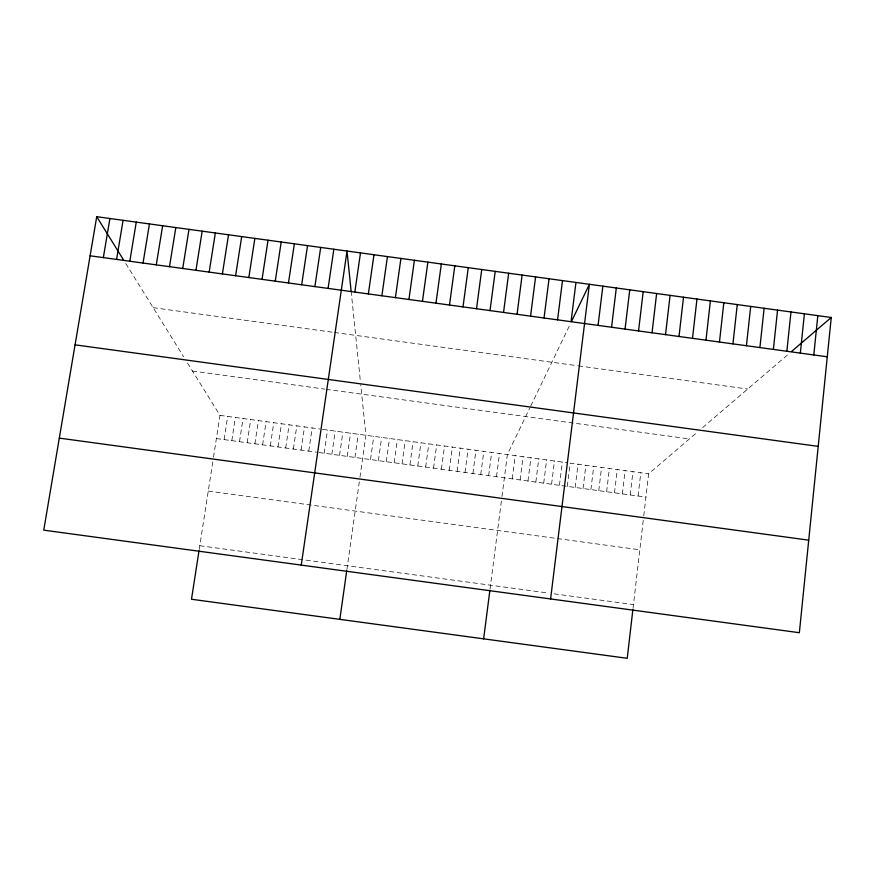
<?xml version="1.0" encoding="UTF-8"?>
<svg xmlns="http://www.w3.org/2000/svg" width="875" height="875" viewBox="0 0 875 875"><rect width="100%" height="100%" fill="white"/><g stroke="black" fill="none" stroke-linecap="round" stroke-linejoin="round"><path stroke-width="0.66" stroke-dasharray="4.38 3.28" d="M638.072 496.016L640.784 472.762M633.019 608.42L643.322 519.608M643.759 515.845L648.627 473.834L696.817 432.578M622.355 493.872L625.1 470.619M630.208 494.944L632.942 471.691M598.763 490.656L601.562 467.414M606.627 491.728L609.405 468.486M614.491 492.8L617.258 469.558M583.045 488.512L585.867 465.27M590.898 489.584L593.72 466.342M567.306 486.369L570.172 463.137L648.627 473.834M575.181 487.441L578.025 464.198M543.714 483.153L546.623 459.922M551.578 484.225L554.477 460.994M559.442 485.297L562.319 462.066M527.975 481.009L530.917 457.778M535.85 482.081L538.77 458.85M512.247 478.866L515.222 455.634M520.111 479.938L523.075 456.706M488.633 475.65L491.662 452.43M496.508 476.722L499.516 453.502M490.055 589.006L501.473 500.292M501.955 496.541L507.369 454.562L529.856 407.881M472.894 473.506L475.945 450.286M480.758 474.578L483.798 451.358M449.269 470.28L452.375 447.07M457.144 471.362L460.239 448.142M465.019 472.434L468.092 449.214M433.53 468.136L436.658 444.927M441.394 469.208L444.522 445.998M417.769 465.992L420.941 442.783M425.655 467.064L428.805 443.855M394.144 462.777L397.359 439.567M402.019 463.848L405.223 440.639M409.894 464.92L413.088 441.711M378.383 460.622L381.642 437.423M386.269 461.694L389.506 438.495M354.933 457.428L358.236 434.23M346.894 569.581L359.45 480.955M359.975 477.203L365.914 435.28L360.73 384.77M370.508 459.55L373.778 436.352M339.555 455.328L342.891 432.141M347.244 456.378L350.569 433.18M324.166 453.239L327.534 430.041M331.855 454.289L335.213 431.091M301.077 450.089L304.5 426.902M308.777 451.139L312.178 427.952M285.688 447.989L289.133 424.802M293.387 449.039L296.811 425.852M262.598 444.85L266.087 421.662M270.298 445.9L273.777 422.713M277.988 446.939L281.455 423.762M247.198 442.75L250.72 419.573M254.898 443.8L258.409 420.613M224.098 439.6L227.675 416.423M231.798 440.65L235.353 417.473M239.498 441.7L243.042 418.523M199.205 549.522L212.92 461.005M213.5 457.253L219.986 415.373L187.491 363.005M530.731 406.077L570.095 324.373M702.614 427.623L788.277 354.277M219.986 415.373L319.856 428.991M322.416 429.341L567.558 462.777M216.398 438.55L316.477 452.189M319.036 452.539L645.936 497.088M208.261 491.083L639.822 549.784M199.795 545.716L548.789 593.097M554.083 593.819L633.456 604.592M153.169 307.672L333.036 332.281M334.37 332.467L577.259 365.706M578.473 365.87L747.688 389.025M192.489 371.044L324.822 389.123M326.091 389.298L689.423 438.911M125.748 263.495L183.586 356.705M351.127 291.134L360.336 380.855"/><path stroke-width="1.31" d="M831.25 317.483L799.356 632.712L43.75 530.152L96.72 216.694L831.25 317.483L791.536 351.488M813.805 354.955L817.83 315.634M786.855 351.269L790.978 311.959M800.33 353.117L804.409 313.797M773.38 349.42L777.558 310.111M759.905 347.572L764.127 308.273M732.944 343.875L737.264 304.588M746.43 345.723L750.695 306.425M719.469 342.027L723.833 302.739M692.497 338.341L696.959 299.053M705.983 340.189L710.391 300.902M679.011 336.492L683.517 297.216M632.866 609.689L627.233 658.306L191.494 599.255L199.008 550.802M665.525 334.644L670.075 295.367M638.542 330.947L643.191 291.681M652.039 332.795L656.633 293.519M625.045 329.098L629.748 289.833M611.559 327.25L616.306 287.984M550.594 598.948L589.4 284.298L571.55 321.344M598.062 325.391L602.853 286.147M571.058 321.694L575.947 282.45M544.053 317.997L549.041 278.753M557.561 319.845L562.494 280.602M530.556 316.148L535.587 276.916M517.048 314.289L522.123 275.067M483.634 638.848L489.891 590.286M490.022 310.592L495.206 271.37M503.541 312.441L508.67 273.219M476.514 308.744L481.742 269.522M463.006 306.884L468.278 267.673M435.969 303.188L441.339 263.977M449.487 305.036L454.814 265.825M422.45 301.328L427.875 262.128M408.931 299.48L414.4 260.28M381.883 295.772L387.45 256.583M339.839 619.358L346.708 570.85M395.412 297.631L400.925 258.431M368.364 293.923L373.975 254.734M301.252 565.097L347.014 251.038L351.127 291.134M354.834 292.064L360.5 252.886M328.103 288.4L333.856 249.233M314.891 286.595L320.698 247.428M288.466 282.975L294.372 243.819M301.678 284.78L307.53 245.623M275.253 281.159L281.203 242.003M248.828 277.539L254.866 238.394M262.041 279.355L268.034 240.198M235.605 275.734L241.697 236.589M222.392 273.919L228.528 234.784M195.945 270.298L202.18 231.164M209.169 272.103L215.348 232.969M182.722 268.483L189 229.359M169.498 266.667L175.82 227.544M143.041 263.047L149.461 223.934M156.275 264.863L162.641 225.739M129.806 261.231L136.27 222.119M103.348 257.6L109.9 218.498M116.583 259.416L123.091 220.314M59.303 438.113L808.719 540.159M90.114 255.795L827.269 356.803M75.064 344.848L818.213 446.37M96.72 216.694L123.55 259.952"/></g></svg>
